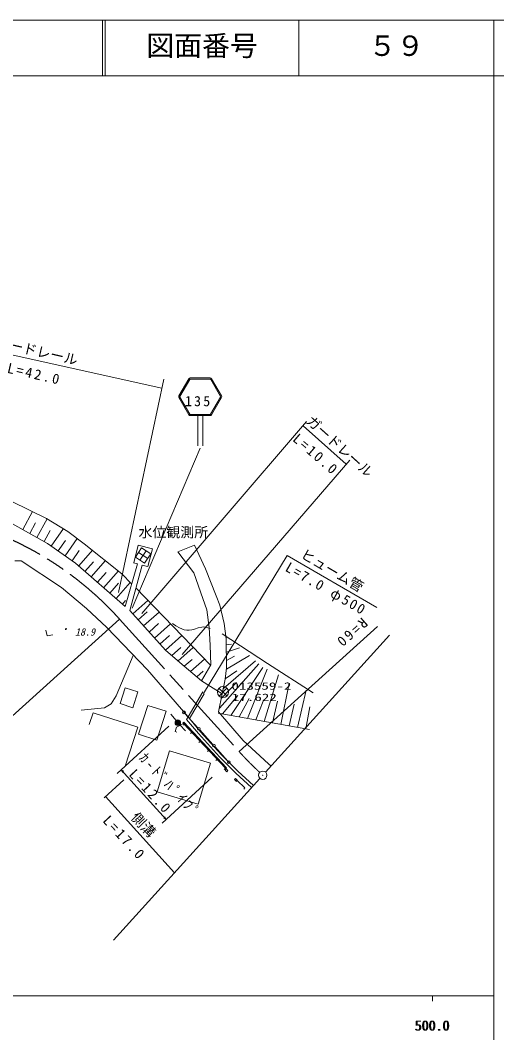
# Model space of a CAD drawing. Units: millimetres, scale not verified. Extents: x 40000 to 680000, y 20000 to 380000.
# Drawn here: x 493997 to 579500, y 198357 to 380000 of the extents above; entities that cross this region are included whole.
import ezdxf
from ezdxf.enums import TextEntityAlignment as Align

# ---------------------------------------------------------------- set-up
doc = ezdxf.new("R2010")
doc.units = ezdxf.units.MM
doc.header["$LTSCALE"] = 1000
doc.linetypes.add('CHAIN', pattern=[18.5, 12, -1.5, 3.5, -1.5])
doc.layers.add('S-SUV', color=7, linetype='Continuous', lineweight=13)
doc.styles.add('ＭＳ ゴシック', font='')
doc.styles.get('ＭＳ ゴシック').set_extended_font_data('MS Gothic')

# ---------------------------------------------------------------- blocks, each defined once
blk = doc.blocks.new('BUHIN1')
at = {"color": 7, "linetype": 'Continuous', "lineweight": 13}
for p, q in [((-995, 0), (995, 0)), ((0, 995), (0, -995))]:
    blk.add_line(p, q, dxfattribs=at)
blk.add_circle((0, 0), 995, dxfattribs=at)
blk = doc.blocks.new('BUHIN2')
at = {"color": 7, "linetype": 'Continuous', "lineweight": 13}
blk.add_circle((0, 0), 249, dxfattribs=at)
blk = doc.blocks.new('BUHIN5')
at = {"color": 7, "linetype": 'Continuous', "lineweight": 13}
blk.add_line((0, 0), (-17, -299), dxfattribs=at)

msp = doc.modelspace()

# ---------------------------------------------------------------- linework, layer by layer
at = {"layer": 'S-SUV'}
for p, q in [((680000, 380000), (40000, 380000)), ((508747, 380000), (508747, 370000)), ((509247, 380000), (509247, 370000)), ((543997, 380000), (543997, 370000)), ((579000, 380000), (579000, 370000)), ((40000, 370000), (680000, 370000)), ((579000, 20000), (579000, 370000)), ((479651, 322797), (519411, 314023)), ((519747, 315606), (511611, 277357)), ((522474, 312600), (524253, 315675)), ((522656, 312525), (524409, 315554)), ((524513, 315824), (528063, 315823)), ((524539, 315629), (528037, 315628)), ((528167, 315553), (529918, 312523)), ((528323, 315673), (530100, 312598)), ((522474, 312300), (524251, 309225)), ((522656, 312375), (524406, 309345)), ((529918, 312372), (528165, 309343)), ((530100, 312297), (528321, 309223)), ((524510, 309075), (528061, 309073)), ((528035, 309268), (524536, 309270)), ((525833, 303658), (525836, 309074)), ((526735, 309074), (526733, 303658)), ((545380, 308002), (515797, 273557)), ((544749, 307268), (552509, 300364)), ((526261, 303229), (514063, 274498)), ((553142, 301098), (523058, 266230)), ((492499, 293654), (498701, 290631)), ((494447, 288626), (496169, 291865)), ((498701, 290631), (502529, 288310)), ((498915, 286100), (491120, 290506)), ((495723, 287904), (496764, 289862)), ((497000, 287183), (498801, 290570)), ((498276, 286461), (499341, 288463)), ((499541, 285662), (501732, 288794)), ((502049, 283908), (504237, 287036)), ((502529, 288310), (505495, 286098)), ((503929, 282592), (498915, 286100)), ((500795, 284785), (502124, 286685)), ((505495, 286098), (512235, 280701)), ((514350, 282662), (515185, 285818)), ((514650, 283699), (515753, 285367)), ((515185, 285818), (517717, 285148)), ((515753, 285367), (517421, 284264)), ((522293, 284637), (525282, 285839)), ((525282, 285839), (527234, 281604)), ((503302, 283031), (504599, 284885)), ((504489, 282103), (506957, 284927)), ((516318, 282596), (514650, 283699)), ((515202, 284533), (516870, 283430)), ((516587, 284815), (515484, 283147)), ((517421, 284264), (516318, 282596)), ((517717, 285148), (516882, 281992)), ((525116, 280860), (522293, 284637)), ((526885, 259228), (541904, 283981)), ((541904, 283981), (557989, 274629)), ((493005, 282993), (494153, 282993)), ((494153, 282993), (501376, 278210)), ((512826, 274815), (503929, 282592)), ((505608, 281125), (507114, 282849)), ((506726, 280147), (509279, 283068)), ((515007, 282488), (512826, 274815)), ((515898, 282252), (513671, 274086)), ((515007, 282488), (514320, 282670)), ((515898, 282252), (516852, 282000)), ((527234, 281604), (529177, 276755)), ((507845, 279169), (509402, 280951)), ((508964, 278191), (511602, 281209)), ((512235, 280701), (513960, 278921)), ((526787, 276263), (525116, 280860)), ((501376, 278210), (505865, 274466)), ((510083, 277213), (511657, 279014)), ((511202, 276235), (513744, 279144)), ((514710, 278146), (528143, 264292)), ((527488, 274248), (526787, 276263)), ((529177, 276755), (529810, 275095)), ((505865, 274466), (509539, 271082)), ((512320, 275257), (512907, 275928)), ((514178, 273521), (516863, 275925)), ((530586, 271806), (529810, 275095)), ((511817, 272561), (488633, 251625)), ((513671, 274086), (520044, 266968)), ((515155, 272429), (516793, 273895)), ((516133, 271337), (518906, 273819)), ((527886, 271045), (527488, 274248)), ((509539, 271082), (516844, 263472)), ((517111, 270244), (518800, 271757)), ((518089, 269152), (520948, 271713)), ((521327, 271775), (521930, 271344)), ((521930, 271344), (522557, 270971)), ((522557, 270971), (522966, 270794)), ((522966, 270794), (523406, 270669)), ((523406, 270669), (523864, 270605)), ((524330, 270600), (524796, 270655)), ((524796, 270655), (525263, 270771)), ((525263, 270771), (525920, 270991)), ((525920, 270991), (526578, 271147)), ((526578, 271147), (526924, 271154)), ((526924, 271154), (527282, 271100)), ((527282, 271100), (527672, 270991)), ((527672, 270991), (528072, 270853)), ((528065, 267889), (527886, 271045)), ((530586, 271806), (530957, 269038)), ((533263, 248812), (558091, 271232)), ((498608, 270559), (498843, 269554)), ((498843, 269554), (499859, 269731)), ((519066, 268060), (520808, 269620)), ((520044, 266968), (522990, 269606)), ((523864, 270605), (524330, 270600)), ((530218, 269951), (538387, 264595)), ((530954, 269265), (531215, 269298)), ((530957, 269038), (531011, 263816)), ((560277, 269682), (538021, 245106)), ((521155, 265996), (522816, 267482)), ((522291, 265045), (525033, 267500)), ((528167, 264333), (528065, 267889)), ((530968, 267953), (531933, 268073)), ((530982, 266606), (533357, 267436)), ((511237, 258829), (514255, 266064)), ((520044, 266968), (522630, 264761)), ((523427, 264095), (524823, 265345)), ((524563, 263144), (527075, 265393)), ((530978, 263556), (535157, 266053)), ((530997, 265127), (532424, 265926)), ((516844, 263472), (524063, 255088)), ((526509, 261516), (522630, 264761)), ((526509, 261516), (528167, 264333)), ((529738, 256614), (536796, 264541)), ((530440, 260126), (536186, 265056)), ((531011, 263816), (530748, 261768)), ((531778, 255297), (537535, 263866)), ((534769, 254755), (538307, 263576)), ((538387, 264595), (546530, 259360)), ((525699, 262194), (526831, 263207)), ((530257, 259151), (530748, 261768)), ((530761, 261868), (532841, 263257)), ((537761, 254214), (540332, 262579)), ((512838, 260239), (511916, 257409)), ((515106, 259500), (512838, 260239)), ((526509, 261516), (530257, 259151)), ((530097, 258372), (532808, 261167)), ((540753, 253673), (542261, 261067)), ((543744, 253131), (545282, 259812)), ((510332, 257365), (511237, 258829)), ((514183, 256670), (515106, 259500)), ((524104, 255038), (526738, 259492)), ((527018, 259179), (524377, 254713)), ((530257, 259151), (529600, 255938)), ((530282, 255567), (533065, 258852)), ((533274, 255026), (535090, 258337)), ((504947, 256204), (509125, 256676)), ((509125, 256676), (510332, 257365)), ((511916, 257409), (514183, 256670)), ((516918, 257087), (515246, 251904)), ((520170, 256038), (516918, 257087)), ((536265, 254485), (537565, 257822)), ((539257, 253943), (540137, 257853)), ((542248, 253402), (543127, 257305)), ((545240, 252861), (545953, 256799)), ((507070, 255779), (506392, 253678)), ((515067, 253196), (507070, 255779)), ((518499, 250855), (520170, 256038)), ((521961, 254358), (521025, 255529)), ((523546, 255647), (525892, 253047)), ((524104, 255038), (523834, 254582)), ((523834, 254582), (525964, 252037)), ((526341, 252365), (524063, 255088)), ((545927, 252736), (529534, 255703)), ((529600, 255938), (533981, 250787)), ((520678, 253361), (511393, 244864)), ((512803, 246186), (515067, 253196)), ((521781, 252394), (522031, 253194)), ((522031, 253194), (523261, 253823)), ((522620, 253607), (523659, 252525)), ((523250, 253818), (523387, 253551)), ((523261, 253823), (530832, 245807)), ((523378, 254083), (530996, 245868)), ((526227, 252676), (528574, 250075)), ((515246, 251904), (518499, 250855)), ((521781, 252394), (522067, 252305)), ((524768, 252227), (524550, 252021)), ((525964, 252037), (529753, 247869)), ((530115, 248214), (526341, 252365)), ((533981, 250787), (538545, 246572)), ((518544, 241583), (520750, 248951)), ((520750, 248951), (528126, 246742)), ((526284, 250622), (526066, 250416)), ((527800, 249017), (527582, 248811)), ((528909, 249704), (531256, 247104)), ((529316, 247412), (529098, 247206)), ((529753, 247869), (532693, 244927)), ((533040, 245288), (530115, 248214)), ((512131, 245539), (520176, 236624)), ((528126, 246742), (525920, 239374)), ((530832, 245807), (530614, 245601)), ((530954, 245680), (530755, 245465)), ((530755, 245465), (531051, 245189)), ((531251, 245404), (530954, 245680)), ((531051, 245189), (531251, 245404)), ((533040, 245288), (535847, 242706)), ((538545, 246572), (539009, 246197)), ((512576, 243728), (509047, 240506)), ((537015, 243994), (510736, 214977)), ((519439, 235949), (528445, 244192)), ((532628, 243972), (532420, 243763)), ((532420, 243763), (532717, 243469)), ((532925, 243678), (532628, 243972)), ((532693, 244927), (535512, 242335)), ((532717, 243469), (532925, 243678)), ((532926, 243637), (532717, 243422)), ((532926, 243637), (534310, 242285)), ((534310, 242285), (534100, 242071)), ((509296, 240734), (521685, 227067)), ((525920, 239374), (518544, 241583)), ((40000, 205000), (579000, 205000)), ((568000, 205000), (568000, 204000))]:
    msp.add_line(p, q, dxfattribs=at)
at = {"layer": 'S-SUV', "linetype": 'CHAIN'}
msp.add_line((511817, 272561), (533263, 248812), dxfattribs=at)
at = {"layer": 'S-SUV'}
for points in [[(512359, 245072), (512131, 245539), (512572, 245263)], [(519948, 237092), (520176, 236624), (519735, 236900)]]:
    msp.add_lwpolyline(points, dxfattribs=at)
for centre, radius in [((522273, 253967), 498), ((522273, 253967), 440), ((522273, 253967), 382), ((522273, 253967), 322), ((522273, 253967), 265), ((522273, 253967), 195), ((522273, 253967), 135), ((522273, 253967), 77.5), ((522273, 253967), 15), ((537518, 244550), 746), ((537518, 244550), 22.5)]:
    msp.add_circle(centre, radius, dxfattribs=at)
for centre, radius, start, end in [((524513, 315524), 300, 89.97797, 149.94135), ((524538, 315479), 150, 89.97797, 149.94135), ((528038, 315477), 150, 30.01471, 89.97797), ((528064, 315522), 300, 30.01471, 89.97797), ((522734, 312450), 300, 149.94135, 210.01489), ((522785, 312450), 150, 149.94135, 210.01489), ((529789, 312447), 150, 329.94128, 30.01468), ((529840, 312447), 300, 329.94128, 30.01468), ((524510, 309375), 300, 210.01489, 269.97797), ((524537, 309420), 150, 210.01489, 269.97797), ((528035, 309418), 150, 269.97797, 329.94128), ((528061, 309373), 300, 269.97797, 329.94128)]:
    msp.add_arc(centre, radius, start, end, dxfattribs=at)
at = {"layer": 'S-SUV', "linetype": 'CHAIN'}
for centre, start, end in [((467286, 232349), 42.08261, 73.84116), ((577794, 289024), 222.08249, 227.11949)]:
    msp.add_arc(centre, 60000, start, end, dxfattribs=at)

# ---------------------------------------------------------------- block references
at = {"layer": 'S-SUV', "rotation": 316.16667}
for name, p in [('BUHIN1', (530369, 259471)), ('BUHIN2', (523378, 255833)), ('BUHIN5', (523378, 254083)), ('BUHIN2', (526060, 252861)), ('BUHIN5', (524902, 252440)), ('BUHIN5', (526425, 250797)), ('BUHIN5', (527949, 249154)), ('BUHIN2', (528742, 249890)), ('BUHIN5', (529472, 247511)), ('BUHIN2', (531423, 246918)), ('BUHIN5', (530996, 245868))]:
    msp.add_blockref(name, p, dxfattribs=at)

# ---------------------------------------------------------------- texts
at = {"layer": 'S-SUV', "style": 'ＭＳ ゴシック'}
for s, height, p in [('図面番号', 3666, (516622, 372500)), ('５９', 3666, (556497, 372500)), ('500.0', 1833, (564719, 198195)), ('500.0', 1833, (564875, 198195))]:
    msp.add_text(s, height=height, dxfattribs=at).set_placement(p, align=Align.BOTTOM_LEFT)
for s, rotation, p in [('ガードレール', 347, (489333, 320949)), ('ガードレール', 318.1, (544767, 307499)), ('水位観測所', 359.9, (515208, 286698)), ('ヒューム管', 329.5, (543846, 283223)), ('側溝', 313.7, (513335, 236475))]:
    msp.add_text(s, height=1833, rotation=rotation, dxfattribs=at).set_placement(p, align=Align.BOTTOM_LEFT)
at = {"layer": 'S-SUV', "style": 'ＭＳ ゴシック', "oblique": 15, "width": 0.85}
msp.add_text('・', height=1320, rotation=359.9, dxfattribs=at).set_placement((501218, 269683), align=Align.BOTTOM_LEFT)
at = {"layer": 'S-SUV', "style": 'ＭＳ ゴシック', "oblique": 15}
msp.add_text('18.9', height=1320, rotation=359.9, dxfattribs=at).set_placement((503823, 269209), align=Align.BOTTOM_LEFT)
at = {"layer": 'S-SUV', "style": 'ＭＳ ゴシック', "width": 1.5}
for s, p in [('013559-2', (531883, 259500)), ('17.622', (531959, 257475))]:
    msp.add_text(s, height=1320, dxfattribs=at).set_placement(p, align=Align.BOTTOM_LEFT)
at = {"layer": 'S-SUV', "char_height": 1833, "attachment_point": 7, "style": 'ＭＳ ゴシック'}
for s, insert, rotation in [('\\T1.32;L=42.0', (491532, 316747), 347.1), ('\\T1.32;135', (523542, 310733), 359.9), ('\\T1.32;L=10.0', (542717, 304632), 319.2), ('\\T1.24;L=7.0\\~φ500', (541135, 280868), 330.1), ('\\T1.32;R=60', (555311, 272985), 221.4), ('\\T1.32;ｶ-ﾄﾞﾊﾟｲﾌﾟ', (515111, 247484), 312.9), ('\\T1.32;L=12.0', (513341, 244588), 312.9), ('\\T1.32;L=17.0', (508648, 236290), 312.9)]:
    msp.add_mtext(s, dxfattribs=dict(at, insert=insert, rotation=rotation))

doc.saveas('drawing.dxf')
